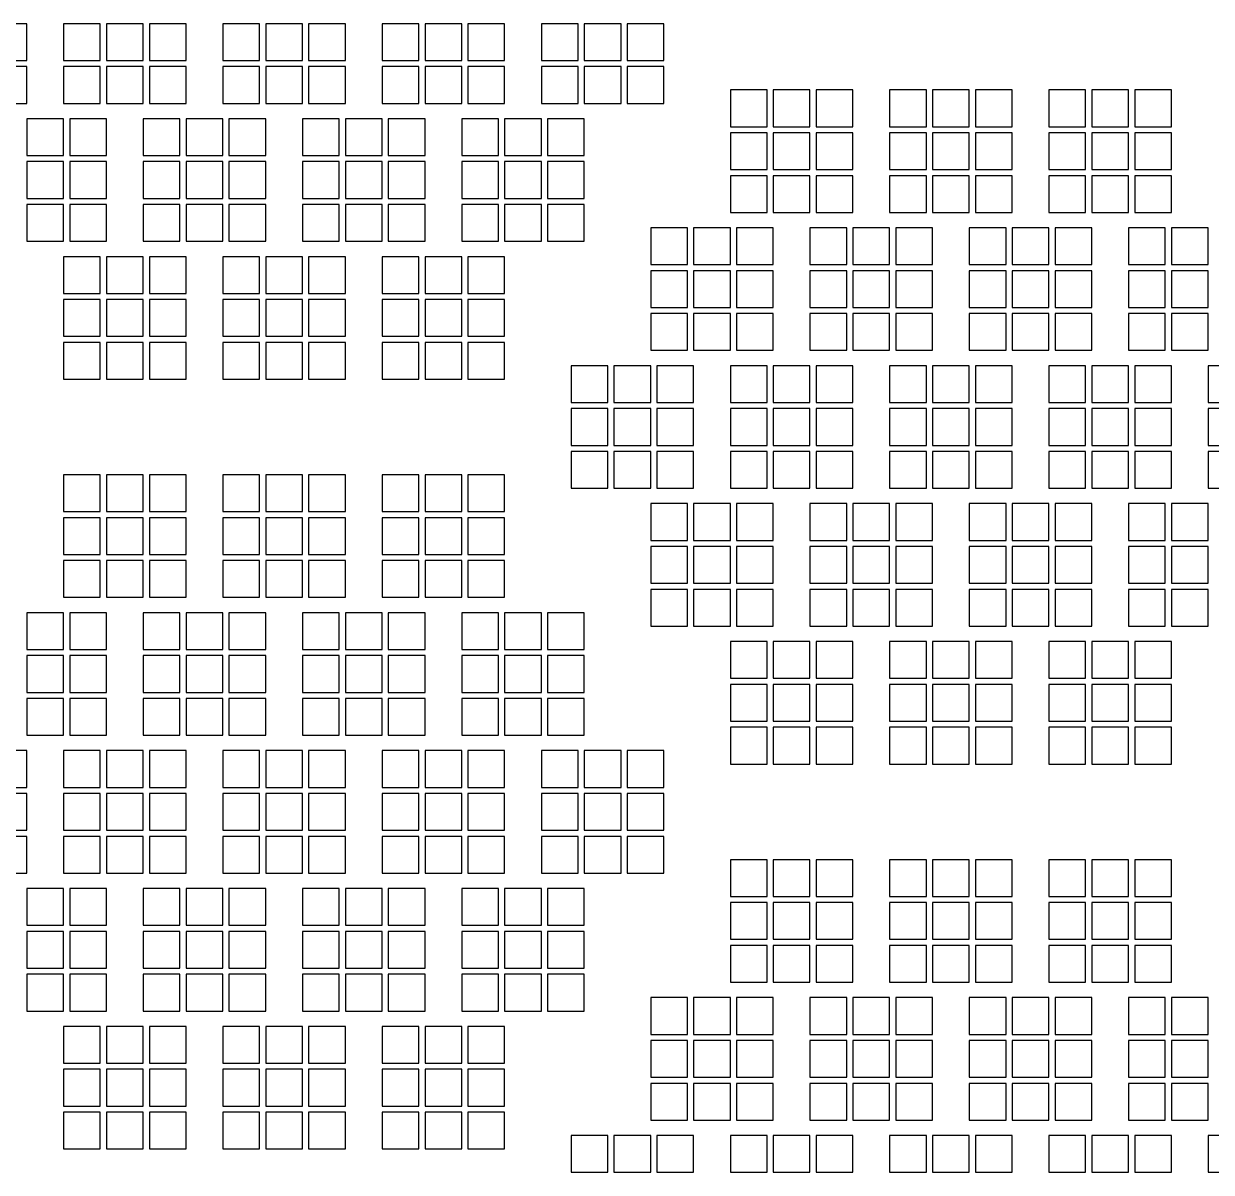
# Model space of a CAD drawing. Extents: x -49 to 54, y -38 to 38.
# Drawn here: x 0.6 to 10.29, y 17.48 to 26.86 of the extents above; entities that cross this region are included whole.
import ezdxf

# ---------------------------------------------------------------- set-up
doc = ezdxf.new("R2010")
doc.units = 0
doc.layers.add('BACK_LAYER', color=5, linetype='CONTINUOUS')

msp = doc.modelspace()

# ---------------------------------------------------------------- linework, layer by layer
at = {"layer": 'BACK_LAYER'}
for points in [[(0.3209, 26.5558), (0.6209, 26.5558), (0.6209, 26.8558), (0.3209, 26.8558)], [(0.9209, 26.5558), (1.2209, 26.5558), (1.2209, 26.8558), (0.9209, 26.8558)], [(1.2709, 26.5558), (1.5709, 26.5558), (1.5709, 26.8558), (1.2709, 26.8558)], [(1.6209, 26.5558), (1.9209, 26.5558), (1.9209, 26.8558), (1.6209, 26.8558)], [(2.2209, 26.5558), (2.5209, 26.5558), (2.5209, 26.8558), (2.2209, 26.8558)], [(2.5709, 26.5558), (2.8709, 26.5558), (2.8709, 26.8558), (2.5709, 26.8558)], [(2.9209, 26.5558), (3.2209, 26.5558), (3.2209, 26.8558), (2.9209, 26.8558)], [(3.5209, 26.5558), (3.8209, 26.5558), (3.8209, 26.8558), (3.5209, 26.8558)], [(3.8709, 26.5558), (4.1709, 26.5558), (4.1709, 26.8558), (3.8709, 26.8558)], [(4.2209, 26.5558), (4.5209, 26.5558), (4.5209, 26.8558), (4.2209, 26.8558)], [(4.8209, 26.5558), (5.1209, 26.5558), (5.1209, 26.8558), (4.8209, 26.8558)], [(5.1709, 26.5558), (5.4709, 26.5558), (5.4709, 26.8558), (5.1709, 26.8558)], [(5.5209, 26.5558), (5.8209, 26.5558), (5.8209, 26.8558), (5.5209, 26.8558)], [(0.3209, 26.2058), (0.6209, 26.2058), (0.6209, 26.5058), (0.3209, 26.5058)], [(0.9209, 26.2058), (1.2209, 26.2058), (1.2209, 26.5058), (0.9209, 26.5058)], [(1.2709, 26.2058), (1.5709, 26.2058), (1.5709, 26.5058), (1.2709, 26.5058)], [(1.6209, 26.2058), (1.9209, 26.2058), (1.9209, 26.5058), (1.6209, 26.5058)], [(2.2209, 26.2058), (2.5209, 26.2058), (2.5209, 26.5058), (2.2209, 26.5058)], [(2.5709, 26.2058), (2.8709, 26.2058), (2.8709, 26.5058), (2.5709, 26.5058)], [(2.9209, 26.2058), (3.2209, 26.2058), (3.2209, 26.5058), (2.9209, 26.5058)], [(3.5209, 26.2058), (3.8209, 26.2058), (3.8209, 26.5058), (3.5209, 26.5058)], [(3.8709, 26.2058), (4.1709, 26.2058), (4.1709, 26.5058), (3.8709, 26.5058)], [(4.2209, 26.2058), (4.5209, 26.2058), (4.5209, 26.5058), (4.2209, 26.5058)], [(4.8209, 26.2058), (5.1209, 26.2058), (5.1209, 26.5058), (4.8209, 26.5058)], [(5.1709, 26.2058), (5.4709, 26.2058), (5.4709, 26.5058), (5.1709, 26.5058)], [(5.5209, 26.2058), (5.8209, 26.2058), (5.8209, 26.5058), (5.5209, 26.5058)], [(6.3628, 26.0156), (6.6628, 26.0156), (6.6628, 26.3156), (6.3628, 26.3156)], [(6.7128, 26.0156), (7.0128, 26.0156), (7.0128, 26.3156), (6.7128, 26.3156)], [(7.0628, 26.0156), (7.3628, 26.0156), (7.3628, 26.3156), (7.0628, 26.3156)], [(7.6628, 26.0156), (7.9628, 26.0156), (7.9628, 26.3156), (7.6628, 26.3156)], [(8.0128, 26.0156), (8.3128, 26.0156), (8.3128, 26.3156), (8.0128, 26.3156)], [(8.3628, 26.0156), (8.6628, 26.0156), (8.6628, 26.3156), (8.3628, 26.3156)], [(8.9628, 26.0156), (9.2628, 26.0156), (9.2628, 26.3156), (8.9628, 26.3156)], [(9.3128, 26.0156), (9.6128, 26.0156), (9.6128, 26.3156), (9.3128, 26.3156)], [(9.6628, 26.0156), (9.9628, 26.0156), (9.9628, 26.3156), (9.6628, 26.3156)], [(0.6209, 25.78), (0.9209, 25.78), (0.9209, 26.08), (0.6209, 26.08)], [(0.9709, 25.78), (1.2709, 25.78), (1.2709, 26.08), (0.9709, 26.08)], [(1.5709, 25.78), (1.8709, 25.78), (1.8709, 26.08), (1.5709, 26.08)], [(1.9209, 25.78), (2.2209, 25.78), (2.2209, 26.08), (1.9209, 26.08)], [(2.2709, 25.78), (2.5709, 25.78), (2.5709, 26.08), (2.2709, 26.08)], [(2.8709, 25.78), (3.1709, 25.78), (3.1709, 26.08), (2.8709, 26.08)], [(3.2209, 25.78), (3.5209, 25.78), (3.5209, 26.08), (3.2209, 26.08)], [(3.5709, 25.78), (3.8709, 25.78), (3.8709, 26.08), (3.5709, 26.08)], [(4.1709, 25.78), (4.4709, 25.78), (4.4709, 26.08), (4.1709, 26.08)], [(4.5209, 25.78), (4.8209, 25.78), (4.8209, 26.08), (4.5209, 26.08)], [(4.8709, 25.78), (5.1709, 25.78), (5.1709, 26.08), (4.8709, 26.08)], [(6.3628, 25.6656), (6.6628, 25.6656), (6.6628, 25.9656), (6.3628, 25.9656)], [(6.7128, 25.6656), (7.0128, 25.6656), (7.0128, 25.9656), (6.7128, 25.9656)], [(7.0628, 25.6656), (7.3628, 25.6656), (7.3628, 25.9656), (7.0628, 25.9656)], [(7.6628, 25.6656), (7.9628, 25.6656), (7.9628, 25.9656), (7.6628, 25.9656)], [(8.0128, 25.6656), (8.3128, 25.6656), (8.3128, 25.9656), (8.0128, 25.9656)], [(8.3628, 25.6656), (8.6628, 25.6656), (8.6628, 25.9656), (8.3628, 25.9656)], [(8.9628, 25.6656), (9.2628, 25.6656), (9.2628, 25.9656), (8.9628, 25.9656)], [(9.3128, 25.6656), (9.6128, 25.6656), (9.6128, 25.9656), (9.3128, 25.9656)], [(9.6628, 25.6656), (9.9628, 25.6656), (9.9628, 25.9656), (9.6628, 25.9656)], [(0.6209, 25.43), (0.9209, 25.43), (0.9209, 25.73), (0.6209, 25.73)], [(0.9709, 25.43), (1.2709, 25.43), (1.2709, 25.73), (0.9709, 25.73)], [(1.5709, 25.43), (1.8709, 25.43), (1.8709, 25.73), (1.5709, 25.73)], [(1.9209, 25.43), (2.2209, 25.43), (2.2209, 25.73), (1.9209, 25.73)], [(2.2709, 25.43), (2.5709, 25.43), (2.5709, 25.73), (2.2709, 25.73)], [(2.8709, 25.43), (3.1709, 25.43), (3.1709, 25.73), (2.8709, 25.73)], [(3.2209, 25.43), (3.5209, 25.43), (3.5209, 25.73), (3.2209, 25.73)], [(3.5709, 25.43), (3.8709, 25.43), (3.8709, 25.73), (3.5709, 25.73)], [(4.1709, 25.43), (4.4709, 25.43), (4.4709, 25.73), (4.1709, 25.73)], [(4.5209, 25.43), (4.8209, 25.43), (4.8209, 25.73), (4.5209, 25.73)], [(4.8709, 25.43), (5.1709, 25.43), (5.1709, 25.73), (4.8709, 25.73)], [(6.3628, 25.3156), (6.6628, 25.3156), (6.6628, 25.6156), (6.3628, 25.6156)], [(6.7128, 25.3156), (7.0128, 25.3156), (7.0128, 25.6156), (6.7128, 25.6156)], [(7.0628, 25.3156), (7.3628, 25.3156), (7.3628, 25.6156), (7.0628, 25.6156)], [(7.6628, 25.3156), (7.9628, 25.3156), (7.9628, 25.6156), (7.6628, 25.6156)], [(8.0128, 25.3156), (8.3128, 25.3156), (8.3128, 25.6156), (8.0128, 25.6156)], [(8.3628, 25.3156), (8.6628, 25.3156), (8.6628, 25.6156), (8.3628, 25.6156)], [(8.9628, 25.3156), (9.2628, 25.3156), (9.2628, 25.6156), (8.9628, 25.6156)], [(9.3128, 25.3156), (9.6128, 25.3156), (9.6128, 25.6156), (9.3128, 25.6156)], [(9.6628, 25.3156), (9.9628, 25.3156), (9.9628, 25.6156), (9.6628, 25.6156)], [(0.6209, 25.08), (0.9209, 25.08), (0.9209, 25.38), (0.6209, 25.38)], [(0.9709, 25.08), (1.2709, 25.08), (1.2709, 25.38), (0.9709, 25.38)], [(1.5709, 25.08), (1.8709, 25.08), (1.8709, 25.38), (1.5709, 25.38)], [(1.9209, 25.08), (2.2209, 25.08), (2.2209, 25.38), (1.9209, 25.38)], [(2.2709, 25.08), (2.5709, 25.08), (2.5709, 25.38), (2.2709, 25.38)], [(2.8709, 25.08), (3.1709, 25.08), (3.1709, 25.38), (2.8709, 25.38)], [(3.2209, 25.08), (3.5209, 25.08), (3.5209, 25.38), (3.2209, 25.38)], [(3.5709, 25.08), (3.8709, 25.08), (3.8709, 25.38), (3.5709, 25.38)], [(4.1709, 25.08), (4.4709, 25.08), (4.4709, 25.38), (4.1709, 25.38)], [(4.5209, 25.08), (4.8209, 25.08), (4.8209, 25.38), (4.5209, 25.38)], [(4.8709, 25.08), (5.1709, 25.08), (5.1709, 25.38), (4.8709, 25.38)], [(5.7128, 24.8898), (6.0128, 24.8898), (6.0128, 25.1898), (5.7128, 25.1898)], [(6.0628, 24.8898), (6.3628, 24.8898), (6.3628, 25.1898), (6.0628, 25.1898)], [(6.4128, 24.8898), (6.7128, 24.8898), (6.7128, 25.1898), (6.4128, 25.1898)], [(7.0128, 24.8898), (7.3128, 24.8898), (7.3128, 25.1898), (7.0128, 25.1898)], [(7.3628, 24.8898), (7.6628, 24.8898), (7.6628, 25.1898), (7.3628, 25.1898)], [(7.7128, 24.8898), (8.0128, 24.8898), (8.0128, 25.1898), (7.7128, 25.1898)], [(8.3128, 24.8898), (8.6128, 24.8898), (8.6128, 25.1898), (8.3128, 25.1898)], [(8.6628, 24.8898), (8.9628, 24.8898), (8.9628, 25.1898), (8.6628, 25.1898)], [(9.0128, 24.8898), (9.3128, 24.8898), (9.3128, 25.1898), (9.0128, 25.1898)], [(9.6128, 24.8898), (9.9128, 24.8898), (9.9128, 25.1898), (9.6128, 25.1898)], [(9.9628, 24.8898), (10.2628, 24.8898), (10.2628, 25.1898), (9.9628, 25.1898)], [(0.9209, 24.6541), (1.2209, 24.6541), (1.2209, 24.9541), (0.9209, 24.9541)], [(1.2709, 24.6541), (1.5709, 24.6541), (1.5709, 24.9541), (1.2709, 24.9541)], [(1.6209, 24.6541), (1.9209, 24.6541), (1.9209, 24.9541), (1.6209, 24.9541)], [(2.2209, 24.6541), (2.5209, 24.6541), (2.5209, 24.9541), (2.2209, 24.9541)], [(2.5709, 24.6541), (2.8709, 24.6541), (2.8709, 24.9541), (2.5709, 24.9541)], [(2.9209, 24.6541), (3.2209, 24.6541), (3.2209, 24.9541), (2.9209, 24.9541)], [(3.5209, 24.6541), (3.8209, 24.6541), (3.8209, 24.9541), (3.5209, 24.9541)], [(3.8709, 24.6541), (4.1709, 24.6541), (4.1709, 24.9541), (3.8709, 24.9541)], [(4.2209, 24.6541), (4.5209, 24.6541), (4.5209, 24.9541), (4.2209, 24.9541)], [(5.7128, 24.5398), (6.0128, 24.5398), (6.0128, 24.8398), (5.7128, 24.8398)], [(6.0628, 24.5398), (6.3628, 24.5398), (6.3628, 24.8398), (6.0628, 24.8398)], [(6.4128, 24.5398), (6.7128, 24.5398), (6.7128, 24.8398), (6.4128, 24.8398)], [(7.0128, 24.5398), (7.3128, 24.5398), (7.3128, 24.8398), (7.0128, 24.8398)], [(7.3628, 24.5398), (7.6628, 24.5398), (7.6628, 24.8398), (7.3628, 24.8398)], [(7.7128, 24.5398), (8.0128, 24.5398), (8.0128, 24.8398), (7.7128, 24.8398)], [(8.3128, 24.5398), (8.6128, 24.5398), (8.6128, 24.8398), (8.3128, 24.8398)], [(8.6628, 24.5398), (8.9628, 24.5398), (8.9628, 24.8398), (8.6628, 24.8398)], [(9.0128, 24.5398), (9.3128, 24.5398), (9.3128, 24.8398), (9.0128, 24.8398)], [(9.6128, 24.5398), (9.9128, 24.5398), (9.9128, 24.8398), (9.6128, 24.8398)], [(9.9628, 24.5398), (10.2628, 24.5398), (10.2628, 24.8398), (9.9628, 24.8398)], [(0.9209, 24.3041), (1.2209, 24.3041), (1.2209, 24.6041), (0.9209, 24.6041)], [(1.2709, 24.3041), (1.5709, 24.3041), (1.5709, 24.6041), (1.2709, 24.6041)], [(1.6209, 24.3041), (1.9209, 24.3041), (1.9209, 24.6041), (1.6209, 24.6041)], [(2.2209, 24.3041), (2.5209, 24.3041), (2.5209, 24.6041), (2.2209, 24.6041)], [(2.5709, 24.3041), (2.8709, 24.3041), (2.8709, 24.6041), (2.5709, 24.6041)], [(2.9209, 24.3041), (3.2209, 24.3041), (3.2209, 24.6041), (2.9209, 24.6041)], [(3.5209, 24.3041), (3.8209, 24.3041), (3.8209, 24.6041), (3.5209, 24.6041)], [(3.8709, 24.3041), (4.1709, 24.3041), (4.1709, 24.6041), (3.8709, 24.6041)], [(4.2209, 24.3041), (4.5209, 24.3041), (4.5209, 24.6041), (4.2209, 24.6041)], [(5.7128, 24.1898), (6.0128, 24.1898), (6.0128, 24.4898), (5.7128, 24.4898)], [(6.0628, 24.1898), (6.3628, 24.1898), (6.3628, 24.4898), (6.0628, 24.4898)], [(6.4128, 24.1898), (6.7128, 24.1898), (6.7128, 24.4898), (6.4128, 24.4898)], [(7.0128, 24.1898), (7.3128, 24.1898), (7.3128, 24.4898), (7.0128, 24.4898)], [(7.3628, 24.1898), (7.6628, 24.1898), (7.6628, 24.4898), (7.3628, 24.4898)], [(7.7128, 24.1898), (8.0128, 24.1898), (8.0128, 24.4898), (7.7128, 24.4898)], [(8.3128, 24.1898), (8.6128, 24.1898), (8.6128, 24.4898), (8.3128, 24.4898)], [(8.6628, 24.1898), (8.9628, 24.1898), (8.9628, 24.4898), (8.6628, 24.4898)], [(9.0128, 24.1898), (9.3128, 24.1898), (9.3128, 24.4898), (9.0128, 24.4898)], [(9.6128, 24.1898), (9.9128, 24.1898), (9.9128, 24.4898), (9.6128, 24.4898)], [(9.9628, 24.1898), (10.2628, 24.1898), (10.2628, 24.4898), (9.9628, 24.4898)], [(0.9209, 23.9541), (1.2209, 23.9541), (1.2209, 24.2541), (0.9209, 24.2541)], [(1.2709, 23.9541), (1.5709, 23.9541), (1.5709, 24.2541), (1.2709, 24.2541)], [(1.6209, 23.9541), (1.9209, 23.9541), (1.9209, 24.2541), (1.6209, 24.2541)], [(2.2209, 23.9541), (2.5209, 23.9541), (2.5209, 24.2541), (2.2209, 24.2541)], [(2.5709, 23.9541), (2.8709, 23.9541), (2.8709, 24.2541), (2.5709, 24.2541)], [(2.9209, 23.9541), (3.2209, 23.9541), (3.2209, 24.2541), (2.9209, 24.2541)], [(3.5209, 23.9541), (3.8209, 23.9541), (3.8209, 24.2541), (3.5209, 24.2541)], [(3.8709, 23.9541), (4.1709, 23.9541), (4.1709, 24.2541), (3.8709, 24.2541)], [(4.2209, 23.9541), (4.5209, 23.9541), (4.5209, 24.2541), (4.2209, 24.2541)], [(5.0628, 23.7639), (5.3628, 23.7639), (5.3628, 24.0639), (5.0628, 24.0639)], [(5.4128, 23.7639), (5.7128, 23.7639), (5.7128, 24.0639), (5.4128, 24.0639)], [(5.7628, 23.7639), (6.0628, 23.7639), (6.0628, 24.0639), (5.7628, 24.0639)], [(6.3628, 23.7639), (6.6628, 23.7639), (6.6628, 24.0639), (6.3628, 24.0639)], [(6.7128, 23.7639), (7.0128, 23.7639), (7.0128, 24.0639), (6.7128, 24.0639)], [(7.0628, 23.7639), (7.3628, 23.7639), (7.3628, 24.0639), (7.0628, 24.0639)], [(7.6628, 23.7639), (7.9628, 23.7639), (7.9628, 24.0639), (7.6628, 24.0639)], [(8.0128, 23.7639), (8.3128, 23.7639), (8.3128, 24.0639), (8.0128, 24.0639)], [(8.3628, 23.7639), (8.6628, 23.7639), (8.6628, 24.0639), (8.3628, 24.0639)], [(8.9628, 23.7639), (9.2628, 23.7639), (9.2628, 24.0639), (8.9628, 24.0639)], [(9.3128, 23.7639), (9.6128, 23.7639), (9.6128, 24.0639), (9.3128, 24.0639)], [(9.6628, 23.7639), (9.9628, 23.7639), (9.9628, 24.0639), (9.6628, 24.0639)], [(10.2628, 23.7639), (10.5628, 23.7639), (10.5628, 24.0639), (10.2628, 24.0639)], [(5.0628, 23.4139), (5.3628, 23.4139), (5.3628, 23.7139), (5.0628, 23.7139)], [(5.4128, 23.4139), (5.7128, 23.4139), (5.7128, 23.7139), (5.4128, 23.7139)], [(5.7628, 23.4139), (6.0628, 23.4139), (6.0628, 23.7139), (5.7628, 23.7139)], [(6.3628, 23.4139), (6.6628, 23.4139), (6.6628, 23.7139), (6.3628, 23.7139)], [(6.7128, 23.4139), (7.0128, 23.4139), (7.0128, 23.7139), (6.7128, 23.7139)], [(7.0628, 23.4139), (7.3628, 23.4139), (7.3628, 23.7139), (7.0628, 23.7139)], [(7.6628, 23.4139), (7.9628, 23.4139), (7.9628, 23.7139), (7.6628, 23.7139)], [(8.0128, 23.4139), (8.3128, 23.4139), (8.3128, 23.7139), (8.0128, 23.7139)], [(8.3628, 23.4139), (8.6628, 23.4139), (8.6628, 23.7139), (8.3628, 23.7139)], [(8.9628, 23.4139), (9.2628, 23.4139), (9.2628, 23.7139), (8.9628, 23.7139)], [(9.3128, 23.4139), (9.6128, 23.4139), (9.6128, 23.7139), (9.3128, 23.7139)], [(9.6628, 23.4139), (9.9628, 23.4139), (9.9628, 23.7139), (9.6628, 23.7139)], [(10.2628, 23.4139), (10.5628, 23.4139), (10.5628, 23.7139), (10.2628, 23.7139)], [(5.0628, 23.0639), (5.3628, 23.0639), (5.3628, 23.3639), (5.0628, 23.3639)], [(5.4128, 23.0639), (5.7128, 23.0639), (5.7128, 23.3639), (5.4128, 23.3639)], [(5.7628, 23.0639), (6.0628, 23.0639), (6.0628, 23.3639), (5.7628, 23.3639)], [(6.3628, 23.0639), (6.6628, 23.0639), (6.6628, 23.3639), (6.3628, 23.3639)], [(6.7128, 23.0639), (7.0128, 23.0639), (7.0128, 23.3639), (6.7128, 23.3639)], [(7.0628, 23.0639), (7.3628, 23.0639), (7.3628, 23.3639), (7.0628, 23.3639)], [(7.6628, 23.0639), (7.9628, 23.0639), (7.9628, 23.3639), (7.6628, 23.3639)], [(8.0128, 23.0639), (8.3128, 23.0639), (8.3128, 23.3639), (8.0128, 23.3639)], [(8.3628, 23.0639), (8.6628, 23.0639), (8.6628, 23.3639), (8.3628, 23.3639)], [(8.9628, 23.0639), (9.2628, 23.0639), (9.2628, 23.3639), (8.9628, 23.3639)], [(9.3128, 23.0639), (9.6128, 23.0639), (9.6128, 23.3639), (9.3128, 23.3639)], [(9.6628, 23.0639), (9.9628, 23.0639), (9.9628, 23.3639), (9.6628, 23.3639)], [(10.2628, 23.0639), (10.5628, 23.0639), (10.5628, 23.3639), (10.2628, 23.3639)], [(0.9209, 22.8737), (1.2209, 22.8737), (1.2209, 23.1737), (0.9209, 23.1737)], [(1.2709, 22.8737), (1.5709, 22.8737), (1.5709, 23.1737), (1.2709, 23.1737)], [(1.6209, 22.8737), (1.9209, 22.8737), (1.9209, 23.1737), (1.6209, 23.1737)], [(2.2209, 22.8737), (2.5209, 22.8737), (2.5209, 23.1737), (2.2209, 23.1737)], [(2.5709, 22.8737), (2.8709, 22.8737), (2.8709, 23.1737), (2.5709, 23.1737)], [(2.9209, 22.8737), (3.2209, 22.8737), (3.2209, 23.1737), (2.9209, 23.1737)], [(3.5209, 22.8737), (3.8209, 22.8737), (3.8209, 23.1737), (3.5209, 23.1737)], [(3.8709, 22.8737), (4.1709, 22.8737), (4.1709, 23.1737), (3.8709, 23.1737)], [(4.2209, 22.8737), (4.5209, 22.8737), (4.5209, 23.1737), (4.2209, 23.1737)], [(5.7128, 22.6381), (6.0128, 22.6381), (6.0128, 22.9381), (5.7128, 22.9381)], [(6.0628, 22.6381), (6.3628, 22.6381), (6.3628, 22.9381), (6.0628, 22.9381)], [(6.4128, 22.6381), (6.7128, 22.6381), (6.7128, 22.9381), (6.4128, 22.9381)], [(7.0128, 22.6381), (7.3128, 22.6381), (7.3128, 22.9381), (7.0128, 22.9381)], [(7.3628, 22.6381), (7.6628, 22.6381), (7.6628, 22.9381), (7.3628, 22.9381)], [(7.7128, 22.6381), (8.0128, 22.6381), (8.0128, 22.9381), (7.7128, 22.9381)], [(8.3128, 22.6381), (8.6128, 22.6381), (8.6128, 22.9381), (8.3128, 22.9381)], [(8.6628, 22.6381), (8.9628, 22.6381), (8.9628, 22.9381), (8.6628, 22.9381)], [(9.0128, 22.6381), (9.3128, 22.6381), (9.3128, 22.9381), (9.0128, 22.9381)], [(9.6128, 22.6381), (9.9128, 22.6381), (9.9128, 22.9381), (9.6128, 22.9381)], [(9.9628, 22.6381), (10.2628, 22.6381), (10.2628, 22.9381), (9.9628, 22.9381)], [(0.9209, 22.5237), (1.2209, 22.5237), (1.2209, 22.8237), (0.9209, 22.8237)], [(1.2709, 22.5237), (1.5709, 22.5237), (1.5709, 22.8237), (1.2709, 22.8237)], [(1.6209, 22.5237), (1.9209, 22.5237), (1.9209, 22.8237), (1.6209, 22.8237)], [(2.2209, 22.5237), (2.5209, 22.5237), (2.5209, 22.8237), (2.2209, 22.8237)], [(2.5709, 22.5237), (2.8709, 22.5237), (2.8709, 22.8237), (2.5709, 22.8237)], [(2.9209, 22.5237), (3.2209, 22.5237), (3.2209, 22.8237), (2.9209, 22.8237)], [(3.5209, 22.5237), (3.8209, 22.5237), (3.8209, 22.8237), (3.5209, 22.8237)], [(3.8709, 22.5237), (4.1709, 22.5237), (4.1709, 22.8237), (3.8709, 22.8237)], [(4.2209, 22.5237), (4.5209, 22.5237), (4.5209, 22.8237), (4.2209, 22.8237)], [(5.7128, 22.2881), (6.0128, 22.2881), (6.0128, 22.5881), (5.7128, 22.5881)], [(6.0628, 22.2881), (6.3628, 22.2881), (6.3628, 22.5881), (6.0628, 22.5881)], [(6.4128, 22.2881), (6.7128, 22.2881), (6.7128, 22.5881), (6.4128, 22.5881)], [(7.0128, 22.2881), (7.3128, 22.2881), (7.3128, 22.5881), (7.0128, 22.5881)], [(7.3628, 22.2881), (7.6628, 22.2881), (7.6628, 22.5881), (7.3628, 22.5881)], [(7.7128, 22.2881), (8.0128, 22.2881), (8.0128, 22.5881), (7.7128, 22.5881)], [(8.3128, 22.2881), (8.6128, 22.2881), (8.6128, 22.5881), (8.3128, 22.5881)], [(8.6628, 22.2881), (8.9628, 22.2881), (8.9628, 22.5881), (8.6628, 22.5881)], [(9.0128, 22.2881), (9.3128, 22.2881), (9.3128, 22.5881), (9.0128, 22.5881)], [(9.6128, 22.2881), (9.9128, 22.2881), (9.9128, 22.5881), (9.6128, 22.5881)], [(9.9628, 22.2881), (10.2628, 22.2881), (10.2628, 22.5881), (9.9628, 22.5881)], [(0.9209, 22.1737), (1.2209, 22.1737), (1.2209, 22.4737), (0.9209, 22.4737)], [(1.2709, 22.1737), (1.5709, 22.1737), (1.5709, 22.4737), (1.2709, 22.4737)], [(1.6209, 22.1737), (1.9209, 22.1737), (1.9209, 22.4737), (1.6209, 22.4737)], [(2.2209, 22.1737), (2.5209, 22.1737), (2.5209, 22.4737), (2.2209, 22.4737)], [(2.5709, 22.1737), (2.8709, 22.1737), (2.8709, 22.4737), (2.5709, 22.4737)], [(2.9209, 22.1737), (3.2209, 22.1737), (3.2209, 22.4737), (2.9209, 22.4737)], [(3.5209, 22.1737), (3.8209, 22.1737), (3.8209, 22.4737), (3.5209, 22.4737)], [(3.8709, 22.1737), (4.1709, 22.1737), (4.1709, 22.4737), (3.8709, 22.4737)], [(4.2209, 22.1737), (4.5209, 22.1737), (4.5209, 22.4737), (4.2209, 22.4737)], [(5.7128, 21.9381), (6.0128, 21.9381), (6.0128, 22.2381), (5.7128, 22.2381)], [(6.0628, 21.9381), (6.3628, 21.9381), (6.3628, 22.2381), (6.0628, 22.2381)], [(6.4128, 21.9381), (6.7128, 21.9381), (6.7128, 22.2381), (6.4128, 22.2381)], [(7.0128, 21.9381), (7.3128, 21.9381), (7.3128, 22.2381), (7.0128, 22.2381)], [(7.3628, 21.9381), (7.6628, 21.9381), (7.6628, 22.2381), (7.3628, 22.2381)], [(7.7128, 21.9381), (8.0128, 21.9381), (8.0128, 22.2381), (7.7128, 22.2381)], [(8.3128, 21.9381), (8.6128, 21.9381), (8.6128, 22.2381), (8.3128, 22.2381)], [(8.6628, 21.9381), (8.9628, 21.9381), (8.9628, 22.2381), (8.6628, 22.2381)], [(9.0128, 21.9381), (9.3128, 21.9381), (9.3128, 22.2381), (9.0128, 22.2381)], [(9.6128, 21.9381), (9.9128, 21.9381), (9.9128, 22.2381), (9.6128, 22.2381)], [(9.9628, 21.9381), (10.2628, 21.9381), (10.2628, 22.2381), (9.9628, 22.2381)], [(0.6209, 21.7479), (0.9209, 21.7479), (0.9209, 22.0479), (0.6209, 22.0479)], [(0.9709, 21.7479), (1.2709, 21.7479), (1.2709, 22.0479), (0.9709, 22.0479)], [(1.5709, 21.7479), (1.8709, 21.7479), (1.8709, 22.0479), (1.5709, 22.0479)], [(1.9209, 21.7479), (2.2209, 21.7479), (2.2209, 22.0479), (1.9209, 22.0479)], [(2.2709, 21.7479), (2.5709, 21.7479), (2.5709, 22.0479), (2.2709, 22.0479)], [(2.8709, 21.7479), (3.1709, 21.7479), (3.1709, 22.0479), (2.8709, 22.0479)], [(3.2209, 21.7479), (3.5209, 21.7479), (3.5209, 22.0479), (3.2209, 22.0479)], [(3.5709, 21.7479), (3.8709, 21.7479), (3.8709, 22.0479), (3.5709, 22.0479)], [(4.1709, 21.7479), (4.4709, 21.7479), (4.4709, 22.0479), (4.1709, 22.0479)], [(4.5209, 21.7479), (4.8209, 21.7479), (4.8209, 22.0479), (4.5209, 22.0479)], [(4.8709, 21.7479), (5.1709, 21.7479), (5.1709, 22.0479), (4.8709, 22.0479)], [(6.3628, 21.5123), (6.6628, 21.5123), (6.6628, 21.8123), (6.3628, 21.8123)], [(6.7128, 21.5123), (7.0128, 21.5123), (7.0128, 21.8123), (6.7128, 21.8123)], [(7.0628, 21.5123), (7.3628, 21.5123), (7.3628, 21.8123), (7.0628, 21.8123)], [(7.6628, 21.5123), (7.9628, 21.5123), (7.9628, 21.8123), (7.6628, 21.8123)], [(8.0128, 21.5123), (8.3128, 21.5123), (8.3128, 21.8123), (8.0128, 21.8123)], [(8.3628, 21.5123), (8.6628, 21.5123), (8.6628, 21.8123), (8.3628, 21.8123)], [(8.9628, 21.5123), (9.2628, 21.5123), (9.2628, 21.8123), (8.9628, 21.8123)], [(9.3128, 21.5123), (9.6128, 21.5123), (9.6128, 21.8123), (9.3128, 21.8123)], [(9.6628, 21.5123), (9.9628, 21.5123), (9.9628, 21.8123), (9.6628, 21.8123)], [(0.6209, 21.3979), (0.9209, 21.3979), (0.9209, 21.6979), (0.6209, 21.6979)], [(0.9709, 21.3979), (1.2709, 21.3979), (1.2709, 21.6979), (0.9709, 21.6979)], [(1.5709, 21.3979), (1.8709, 21.3979), (1.8709, 21.6979), (1.5709, 21.6979)], [(1.9209, 21.3979), (2.2209, 21.3979), (2.2209, 21.6979), (1.9209, 21.6979)], [(2.2709, 21.3979), (2.5709, 21.3979), (2.5709, 21.6979), (2.2709, 21.6979)], [(2.8709, 21.3979), (3.1709, 21.3979), (3.1709, 21.6979), (2.8709, 21.6979)], [(3.2209, 21.3979), (3.5209, 21.3979), (3.5209, 21.6979), (3.2209, 21.6979)], [(3.5709, 21.3979), (3.8709, 21.3979), (3.8709, 21.6979), (3.5709, 21.6979)], [(4.1709, 21.3979), (4.4709, 21.3979), (4.4709, 21.6979), (4.1709, 21.6979)], [(4.5209, 21.3979), (4.8209, 21.3979), (4.8209, 21.6979), (4.5209, 21.6979)], [(4.8709, 21.3979), (5.1709, 21.3979), (5.1709, 21.6979), (4.8709, 21.6979)], [(6.3628, 21.1623), (6.6628, 21.1623), (6.6628, 21.4623), (6.3628, 21.4623)], [(6.7128, 21.1623), (7.0128, 21.1623), (7.0128, 21.4623), (6.7128, 21.4623)], [(7.0628, 21.1623), (7.3628, 21.1623), (7.3628, 21.4623), (7.0628, 21.4623)], [(7.6628, 21.1623), (7.9628, 21.1623), (7.9628, 21.4623), (7.6628, 21.4623)], [(8.0128, 21.1623), (8.3128, 21.1623), (8.3128, 21.4623), (8.0128, 21.4623)], [(8.3628, 21.1623), (8.6628, 21.1623), (8.6628, 21.4623), (8.3628, 21.4623)], [(8.9628, 21.1623), (9.2628, 21.1623), (9.2628, 21.4623), (8.9628, 21.4623)], [(9.3128, 21.1623), (9.6128, 21.1623), (9.6128, 21.4623), (9.3128, 21.4623)], [(9.6628, 21.1623), (9.9628, 21.1623), (9.9628, 21.4623), (9.6628, 21.4623)], [(0.6209, 21.0479), (0.9209, 21.0479), (0.9209, 21.3479), (0.6209, 21.3479)], [(0.9709, 21.0479), (1.2709, 21.0479), (1.2709, 21.3479), (0.9709, 21.3479)], [(1.5709, 21.0479), (1.8709, 21.0479), (1.8709, 21.3479), (1.5709, 21.3479)], [(1.9209, 21.0479), (2.2209, 21.0479), (2.2209, 21.3479), (1.9209, 21.3479)], [(2.2709, 21.0479), (2.5709, 21.0479), (2.5709, 21.3479), (2.2709, 21.3479)], [(2.8709, 21.0479), (3.1709, 21.0479), (3.1709, 21.3479), (2.8709, 21.3479)], [(3.2209, 21.0479), (3.5209, 21.0479), (3.5209, 21.3479), (3.2209, 21.3479)], [(3.5709, 21.0479), (3.8709, 21.0479), (3.8709, 21.3479), (3.5709, 21.3479)], [(4.1709, 21.0479), (4.4709, 21.0479), (4.4709, 21.3479), (4.1709, 21.3479)], [(4.5209, 21.0479), (4.8209, 21.0479), (4.8209, 21.3479), (4.5209, 21.3479)], [(4.8709, 21.0479), (5.1709, 21.0479), (5.1709, 21.3479), (4.8709, 21.3479)], [(6.3628, 20.8123), (6.6628, 20.8123), (6.6628, 21.1123), (6.3628, 21.1123)], [(6.7128, 20.8123), (7.0128, 20.8123), (7.0128, 21.1123), (6.7128, 21.1123)], [(7.0628, 20.8123), (7.3628, 20.8123), (7.3628, 21.1123), (7.0628, 21.1123)], [(7.6628, 20.8123), (7.9628, 20.8123), (7.9628, 21.1123), (7.6628, 21.1123)], [(8.0128, 20.8123), (8.3128, 20.8123), (8.3128, 21.1123), (8.0128, 21.1123)], [(8.3628, 20.8123), (8.6628, 20.8123), (8.6628, 21.1123), (8.3628, 21.1123)], [(8.9628, 20.8123), (9.2628, 20.8123), (9.2628, 21.1123), (8.9628, 21.1123)], [(9.3128, 20.8123), (9.6128, 20.8123), (9.6128, 21.1123), (9.3128, 21.1123)], [(9.6628, 20.8123), (9.9628, 20.8123), (9.9628, 21.1123), (9.6628, 21.1123)], [(0.3209, 20.6221), (0.6209, 20.6221), (0.6209, 20.9221), (0.3209, 20.9221)], [(0.9209, 20.6221), (1.2209, 20.6221), (1.2209, 20.9221), (0.9209, 20.9221)], [(1.2709, 20.6221), (1.5709, 20.6221), (1.5709, 20.9221), (1.2709, 20.9221)], [(1.6209, 20.6221), (1.9209, 20.6221), (1.9209, 20.9221), (1.6209, 20.9221)], [(2.2209, 20.6221), (2.5209, 20.6221), (2.5209, 20.9221), (2.2209, 20.9221)], [(2.5709, 20.6221), (2.8709, 20.6221), (2.8709, 20.9221), (2.5709, 20.9221)], [(2.9209, 20.6221), (3.2209, 20.6221), (3.2209, 20.9221), (2.9209, 20.9221)], [(3.5209, 20.6221), (3.8209, 20.6221), (3.8209, 20.9221), (3.5209, 20.9221)], [(3.8709, 20.6221), (4.1709, 20.6221), (4.1709, 20.9221), (3.8709, 20.9221)], [(4.2209, 20.6221), (4.5209, 20.6221), (4.5209, 20.9221), (4.2209, 20.9221)], [(4.8209, 20.6221), (5.1209, 20.6221), (5.1209, 20.9221), (4.8209, 20.9221)], [(5.1709, 20.6221), (5.4709, 20.6221), (5.4709, 20.9221), (5.1709, 20.9221)], [(5.5209, 20.6221), (5.8209, 20.6221), (5.8209, 20.9221), (5.5209, 20.9221)], [(0.3209, 20.2721), (0.6209, 20.2721), (0.6209, 20.5721), (0.3209, 20.5721)], [(0.9209, 20.2721), (1.2209, 20.2721), (1.2209, 20.5721), (0.9209, 20.5721)], [(1.2709, 20.2721), (1.5709, 20.2721), (1.5709, 20.5721), (1.2709, 20.5721)], [(1.6209, 20.2721), (1.9209, 20.2721), (1.9209, 20.5721), (1.6209, 20.5721)], [(2.2209, 20.2721), (2.5209, 20.2721), (2.5209, 20.5721), (2.2209, 20.5721)], [(2.5709, 20.2721), (2.8709, 20.2721), (2.8709, 20.5721), (2.5709, 20.5721)], [(2.9209, 20.2721), (3.2209, 20.2721), (3.2209, 20.5721), (2.9209, 20.5721)], [(3.5209, 20.2721), (3.8209, 20.2721), (3.8209, 20.5721), (3.5209, 20.5721)], [(3.8709, 20.2721), (4.1709, 20.2721), (4.1709, 20.5721), (3.8709, 20.5721)], [(4.2209, 20.2721), (4.5209, 20.2721), (4.5209, 20.5721), (4.2209, 20.5721)], [(4.8209, 20.2721), (5.1209, 20.2721), (5.1209, 20.5721), (4.8209, 20.5721)], [(5.1709, 20.2721), (5.4709, 20.2721), (5.4709, 20.5721), (5.1709, 20.5721)], [(5.5209, 20.2721), (5.8209, 20.2721), (5.8209, 20.5721), (5.5209, 20.5721)], [(0.3209, 19.9221), (0.6209, 19.9221), (0.6209, 20.2221), (0.3209, 20.2221)], [(0.9209, 19.9221), (1.2209, 19.9221), (1.2209, 20.2221), (0.9209, 20.2221)], [(1.2709, 19.9221), (1.5709, 19.9221), (1.5709, 20.2221), (1.2709, 20.2221)], [(1.6209, 19.9221), (1.9209, 19.9221), (1.9209, 20.2221), (1.6209, 20.2221)], [(2.2209, 19.9221), (2.5209, 19.9221), (2.5209, 20.2221), (2.2209, 20.2221)], [(2.5709, 19.9221), (2.8709, 19.9221), (2.8709, 20.2221), (2.5709, 20.2221)], [(2.9209, 19.9221), (3.2209, 19.9221), (3.2209, 20.2221), (2.9209, 20.2221)], [(3.5209, 19.9221), (3.8209, 19.9221), (3.8209, 20.2221), (3.5209, 20.2221)], [(3.8709, 19.9221), (4.1709, 19.9221), (4.1709, 20.2221), (3.8709, 20.2221)], [(4.2209, 19.9221), (4.5209, 19.9221), (4.5209, 20.2221), (4.2209, 20.2221)], [(4.8209, 19.9221), (5.1209, 19.9221), (5.1209, 20.2221), (4.8209, 20.2221)], [(5.1709, 19.9221), (5.4709, 19.9221), (5.4709, 20.2221), (5.1709, 20.2221)], [(5.5209, 19.9221), (5.8209, 19.9221), (5.8209, 20.2221), (5.5209, 20.2221)], [(6.3628, 19.7319), (6.6628, 19.7319), (6.6628, 20.0319), (6.3628, 20.0319)], [(6.7128, 19.7319), (7.0128, 19.7319), (7.0128, 20.0319), (6.7128, 20.0319)], [(7.0628, 19.7319), (7.3628, 19.7319), (7.3628, 20.0319), (7.0628, 20.0319)], [(7.6628, 19.7319), (7.9628, 19.7319), (7.9628, 20.0319), (7.6628, 20.0319)], [(8.0128, 19.7319), (8.3128, 19.7319), (8.3128, 20.0319), (8.0128, 20.0319)], [(8.3628, 19.7319), (8.6628, 19.7319), (8.6628, 20.0319), (8.3628, 20.0319)], [(8.9628, 19.7319), (9.2628, 19.7319), (9.2628, 20.0319), (8.9628, 20.0319)], [(9.3128, 19.7319), (9.6128, 19.7319), (9.6128, 20.0319), (9.3128, 20.0319)], [(9.6628, 19.7319), (9.9628, 19.7319), (9.9628, 20.0319), (9.6628, 20.0319)], [(0.6209, 19.4962), (0.9209, 19.4962), (0.9209, 19.7962), (0.6209, 19.7962)], [(0.9709, 19.4962), (1.2709, 19.4962), (1.2709, 19.7962), (0.9709, 19.7962)], [(1.5709, 19.4962), (1.8709, 19.4962), (1.8709, 19.7962), (1.5709, 19.7962)], [(1.9209, 19.4962), (2.2209, 19.4962), (2.2209, 19.7962), (1.9209, 19.7962)], [(2.2709, 19.4962), (2.5709, 19.4962), (2.5709, 19.7962), (2.2709, 19.7962)], [(2.8709, 19.4962), (3.1709, 19.4962), (3.1709, 19.7962), (2.8709, 19.7962)], [(3.2209, 19.4962), (3.5209, 19.4962), (3.5209, 19.7962), (3.2209, 19.7962)], [(3.5709, 19.4962), (3.8709, 19.4962), (3.8709, 19.7962), (3.5709, 19.7962)], [(4.1709, 19.4962), (4.4709, 19.4962), (4.4709, 19.7962), (4.1709, 19.7962)], [(4.5209, 19.4962), (4.8209, 19.4962), (4.8209, 19.7962), (4.5209, 19.7962)], [(4.8709, 19.4962), (5.1709, 19.4962), (5.1709, 19.7962), (4.8709, 19.7962)], [(6.3628, 19.3819), (6.6628, 19.3819), (6.6628, 19.6819), (6.3628, 19.6819)], [(6.7128, 19.3819), (7.0128, 19.3819), (7.0128, 19.6819), (6.7128, 19.6819)], [(7.0628, 19.3819), (7.3628, 19.3819), (7.3628, 19.6819), (7.0628, 19.6819)], [(7.6628, 19.3819), (7.9628, 19.3819), (7.9628, 19.6819), (7.6628, 19.6819)], [(8.0128, 19.3819), (8.3128, 19.3819), (8.3128, 19.6819), (8.0128, 19.6819)], [(8.3628, 19.3819), (8.6628, 19.3819), (8.6628, 19.6819), (8.3628, 19.6819)], [(8.9628, 19.3819), (9.2628, 19.3819), (9.2628, 19.6819), (8.9628, 19.6819)], [(9.3128, 19.3819), (9.6128, 19.3819), (9.6128, 19.6819), (9.3128, 19.6819)], [(9.6628, 19.3819), (9.9628, 19.3819), (9.9628, 19.6819), (9.6628, 19.6819)], [(0.6209, 19.1462), (0.9209, 19.1462), (0.9209, 19.4462), (0.6209, 19.4462)], [(0.9709, 19.1462), (1.2709, 19.1462), (1.2709, 19.4462), (0.9709, 19.4462)], [(1.5709, 19.1462), (1.8709, 19.1462), (1.8709, 19.4462), (1.5709, 19.4462)], [(1.9209, 19.1462), (2.2209, 19.1462), (2.2209, 19.4462), (1.9209, 19.4462)], [(2.2709, 19.1462), (2.5709, 19.1462), (2.5709, 19.4462), (2.2709, 19.4462)], [(2.8709, 19.1462), (3.1709, 19.1462), (3.1709, 19.4462), (2.8709, 19.4462)], [(3.2209, 19.1462), (3.5209, 19.1462), (3.5209, 19.4462), (3.2209, 19.4462)], [(3.5709, 19.1462), (3.8709, 19.1462), (3.8709, 19.4462), (3.5709, 19.4462)], [(4.1709, 19.1462), (4.4709, 19.1462), (4.4709, 19.4462), (4.1709, 19.4462)], [(4.5209, 19.1462), (4.8209, 19.1462), (4.8209, 19.4462), (4.5209, 19.4462)], [(4.8709, 19.1462), (5.1709, 19.1462), (5.1709, 19.4462), (4.8709, 19.4462)], [(6.3628, 19.0319), (6.6628, 19.0319), (6.6628, 19.3319), (6.3628, 19.3319)], [(6.7128, 19.0319), (7.0128, 19.0319), (7.0128, 19.3319), (6.7128, 19.3319)], [(7.0628, 19.0319), (7.3628, 19.0319), (7.3628, 19.3319), (7.0628, 19.3319)], [(7.6628, 19.0319), (7.9628, 19.0319), (7.9628, 19.3319), (7.6628, 19.3319)], [(8.0128, 19.0319), (8.3128, 19.0319), (8.3128, 19.3319), (8.0128, 19.3319)], [(8.3628, 19.0319), (8.6628, 19.0319), (8.6628, 19.3319), (8.3628, 19.3319)], [(8.9628, 19.0319), (9.2628, 19.0319), (9.2628, 19.3319), (8.9628, 19.3319)], [(9.3128, 19.0319), (9.6128, 19.0319), (9.6128, 19.3319), (9.3128, 19.3319)], [(9.6628, 19.0319), (9.9628, 19.0319), (9.9628, 19.3319), (9.6628, 19.3319)], [(0.6209, 18.7962), (0.9209, 18.7962), (0.9209, 19.0962), (0.6209, 19.0962)], [(0.9709, 18.7962), (1.2709, 18.7962), (1.2709, 19.0962), (0.9709, 19.0962)], [(1.5709, 18.7962), (1.8709, 18.7962), (1.8709, 19.0962), (1.5709, 19.0962)], [(1.9209, 18.7962), (2.2209, 18.7962), (2.2209, 19.0962), (1.9209, 19.0962)], [(2.2709, 18.7962), (2.5709, 18.7962), (2.5709, 19.0962), (2.2709, 19.0962)], [(2.8709, 18.7962), (3.1709, 18.7962), (3.1709, 19.0962), (2.8709, 19.0962)], [(3.2209, 18.7962), (3.5209, 18.7962), (3.5209, 19.0962), (3.2209, 19.0962)], [(3.5709, 18.7962), (3.8709, 18.7962), (3.8709, 19.0962), (3.5709, 19.0962)], [(4.1709, 18.7962), (4.4709, 18.7962), (4.4709, 19.0962), (4.1709, 19.0962)], [(4.5209, 18.7962), (4.8209, 18.7962), (4.8209, 19.0962), (4.5209, 19.0962)], [(4.8709, 18.7962), (5.1709, 18.7962), (5.1709, 19.0962), (4.8709, 19.0962)], [(5.7128, 18.6061), (6.0128, 18.6061), (6.0128, 18.9061), (5.7128, 18.9061)], [(6.0628, 18.6061), (6.3628, 18.6061), (6.3628, 18.9061), (6.0628, 18.9061)], [(6.4128, 18.6061), (6.7128, 18.6061), (6.7128, 18.9061), (6.4128, 18.9061)], [(7.0128, 18.6061), (7.3128, 18.6061), (7.3128, 18.9061), (7.0128, 18.9061)], [(7.3628, 18.6061), (7.6628, 18.6061), (7.6628, 18.9061), (7.3628, 18.9061)], [(7.7128, 18.6061), (8.0128, 18.6061), (8.0128, 18.9061), (7.7128, 18.9061)], [(8.3128, 18.6061), (8.6128, 18.6061), (8.6128, 18.9061), (8.3128, 18.9061)], [(8.6628, 18.6061), (8.9628, 18.6061), (8.9628, 18.9061), (8.6628, 18.9061)], [(9.0128, 18.6061), (9.3128, 18.6061), (9.3128, 18.9061), (9.0128, 18.9061)], [(9.6128, 18.6061), (9.9128, 18.6061), (9.9128, 18.9061), (9.6128, 18.9061)], [(9.9628, 18.6061), (10.2628, 18.6061), (10.2628, 18.9061), (9.9628, 18.9061)], [(0.9209, 18.3704), (1.2209, 18.3704), (1.2209, 18.6704), (0.9209, 18.6704)], [(1.2709, 18.3704), (1.5709, 18.3704), (1.5709, 18.6704), (1.2709, 18.6704)], [(1.6209, 18.3704), (1.9209, 18.3704), (1.9209, 18.6704), (1.6209, 18.6704)], [(2.2209, 18.3704), (2.5209, 18.3704), (2.5209, 18.6704), (2.2209, 18.6704)], [(2.5709, 18.3704), (2.8709, 18.3704), (2.8709, 18.6704), (2.5709, 18.6704)], [(2.9209, 18.3704), (3.2209, 18.3704), (3.2209, 18.6704), (2.9209, 18.6704)], [(3.5209, 18.3704), (3.8209, 18.3704), (3.8209, 18.6704), (3.5209, 18.6704)], [(3.8709, 18.3704), (4.1709, 18.3704), (4.1709, 18.6704), (3.8709, 18.6704)], [(4.2209, 18.3704), (4.5209, 18.3704), (4.5209, 18.6704), (4.2209, 18.6704)], [(5.7128, 18.2561), (6.0128, 18.2561), (6.0128, 18.5561), (5.7128, 18.5561)], [(6.0628, 18.2561), (6.3628, 18.2561), (6.3628, 18.5561), (6.0628, 18.5561)], [(6.4128, 18.2561), (6.7128, 18.2561), (6.7128, 18.5561), (6.4128, 18.5561)], [(7.0128, 18.2561), (7.3128, 18.2561), (7.3128, 18.5561), (7.0128, 18.5561)], [(7.3628, 18.2561), (7.6628, 18.2561), (7.6628, 18.5561), (7.3628, 18.5561)], [(7.7128, 18.2561), (8.0128, 18.2561), (8.0128, 18.5561), (7.7128, 18.5561)], [(8.3128, 18.2561), (8.6128, 18.2561), (8.6128, 18.5561), (8.3128, 18.5561)], [(8.6628, 18.2561), (8.9628, 18.2561), (8.9628, 18.5561), (8.6628, 18.5561)], [(9.0128, 18.2561), (9.3128, 18.2561), (9.3128, 18.5561), (9.0128, 18.5561)], [(9.6128, 18.2561), (9.9128, 18.2561), (9.9128, 18.5561), (9.6128, 18.5561)], [(9.9628, 18.2561), (10.2628, 18.2561), (10.2628, 18.5561), (9.9628, 18.5561)], [(0.9209, 18.0204), (1.2209, 18.0204), (1.2209, 18.3204), (0.9209, 18.3204)], [(1.2709, 18.0204), (1.5709, 18.0204), (1.5709, 18.3204), (1.2709, 18.3204)], [(1.6209, 18.0204), (1.9209, 18.0204), (1.9209, 18.3204), (1.6209, 18.3204)], [(2.2209, 18.0204), (2.5209, 18.0204), (2.5209, 18.3204), (2.2209, 18.3204)], [(2.5709, 18.0204), (2.8709, 18.0204), (2.8709, 18.3204), (2.5709, 18.3204)], [(2.9209, 18.0204), (3.2209, 18.0204), (3.2209, 18.3204), (2.9209, 18.3204)], [(3.5209, 18.0204), (3.8209, 18.0204), (3.8209, 18.3204), (3.5209, 18.3204)], [(3.8709, 18.0204), (4.1709, 18.0204), (4.1709, 18.3204), (3.8709, 18.3204)], [(4.2209, 18.0204), (4.5209, 18.0204), (4.5209, 18.3204), (4.2209, 18.3204)], [(5.7128, 17.9061), (6.0128, 17.9061), (6.0128, 18.2061), (5.7128, 18.2061)], [(6.0628, 17.9061), (6.3628, 17.9061), (6.3628, 18.2061), (6.0628, 18.2061)], [(6.4128, 17.9061), (6.7128, 17.9061), (6.7128, 18.2061), (6.4128, 18.2061)], [(7.0128, 17.9061), (7.3128, 17.9061), (7.3128, 18.2061), (7.0128, 18.2061)], [(7.3628, 17.9061), (7.6628, 17.9061), (7.6628, 18.2061), (7.3628, 18.2061)], [(7.7128, 17.9061), (8.0128, 17.9061), (8.0128, 18.2061), (7.7128, 18.2061)], [(8.3128, 17.9061), (8.6128, 17.9061), (8.6128, 18.2061), (8.3128, 18.2061)], [(8.6628, 17.9061), (8.9628, 17.9061), (8.9628, 18.2061), (8.6628, 18.2061)], [(9.0128, 17.9061), (9.3128, 17.9061), (9.3128, 18.2061), (9.0128, 18.2061)], [(9.6128, 17.9061), (9.9128, 17.9061), (9.9128, 18.2061), (9.6128, 18.2061)], [(9.9628, 17.9061), (10.2628, 17.9061), (10.2628, 18.2061), (9.9628, 18.2061)], [(0.9209, 17.6704), (1.2209, 17.6704), (1.2209, 17.9704), (0.9209, 17.9704)], [(1.2709, 17.6704), (1.5709, 17.6704), (1.5709, 17.9704), (1.2709, 17.9704)], [(1.6209, 17.6704), (1.9209, 17.6704), (1.9209, 17.9704), (1.6209, 17.9704)], [(2.2209, 17.6704), (2.5209, 17.6704), (2.5209, 17.9704), (2.2209, 17.9704)], [(2.5709, 17.6704), (2.8709, 17.6704), (2.8709, 17.9704), (2.5709, 17.9704)], [(2.9209, 17.6704), (3.2209, 17.6704), (3.2209, 17.9704), (2.9209, 17.9704)], [(3.5209, 17.6704), (3.8209, 17.6704), (3.8209, 17.9704), (3.5209, 17.9704)], [(3.8709, 17.6704), (4.1709, 17.6704), (4.1709, 17.9704), (3.8709, 17.9704)], [(4.2209, 17.6704), (4.5209, 17.6704), (4.5209, 17.9704), (4.2209, 17.9704)], [(5.0628, 17.4802), (5.3628, 17.4802), (5.3628, 17.7802), (5.0628, 17.7802)], [(5.4128, 17.4802), (5.7128, 17.4802), (5.7128, 17.7802), (5.4128, 17.7802)], [(5.7628, 17.4802), (6.0628, 17.4802), (6.0628, 17.7802), (5.7628, 17.7802)], [(6.3628, 17.4802), (6.6628, 17.4802), (6.6628, 17.7802), (6.3628, 17.7802)], [(6.7128, 17.4802), (7.0128, 17.4802), (7.0128, 17.7802), (6.7128, 17.7802)], [(7.0628, 17.4802), (7.3628, 17.4802), (7.3628, 17.7802), (7.0628, 17.7802)], [(7.6628, 17.4802), (7.9628, 17.4802), (7.9628, 17.7802), (7.6628, 17.7802)], [(8.0128, 17.4802), (8.3128, 17.4802), (8.3128, 17.7802), (8.0128, 17.7802)], [(8.3628, 17.4802), (8.6628, 17.4802), (8.6628, 17.7802), (8.3628, 17.7802)], [(8.9628, 17.4802), (9.2628, 17.4802), (9.2628, 17.7802), (8.9628, 17.7802)], [(9.3128, 17.4802), (9.6128, 17.4802), (9.6128, 17.7802), (9.3128, 17.7802)], [(9.6628, 17.4802), (9.9628, 17.4802), (9.9628, 17.7802), (9.6628, 17.7802)], [(10.2628, 17.4802), (10.5628, 17.4802), (10.5628, 17.7802), (10.2628, 17.7802)]]:
    msp.add_lwpolyline(points, close=True, dxfattribs=at)

doc.saveas('drawing.dxf')
